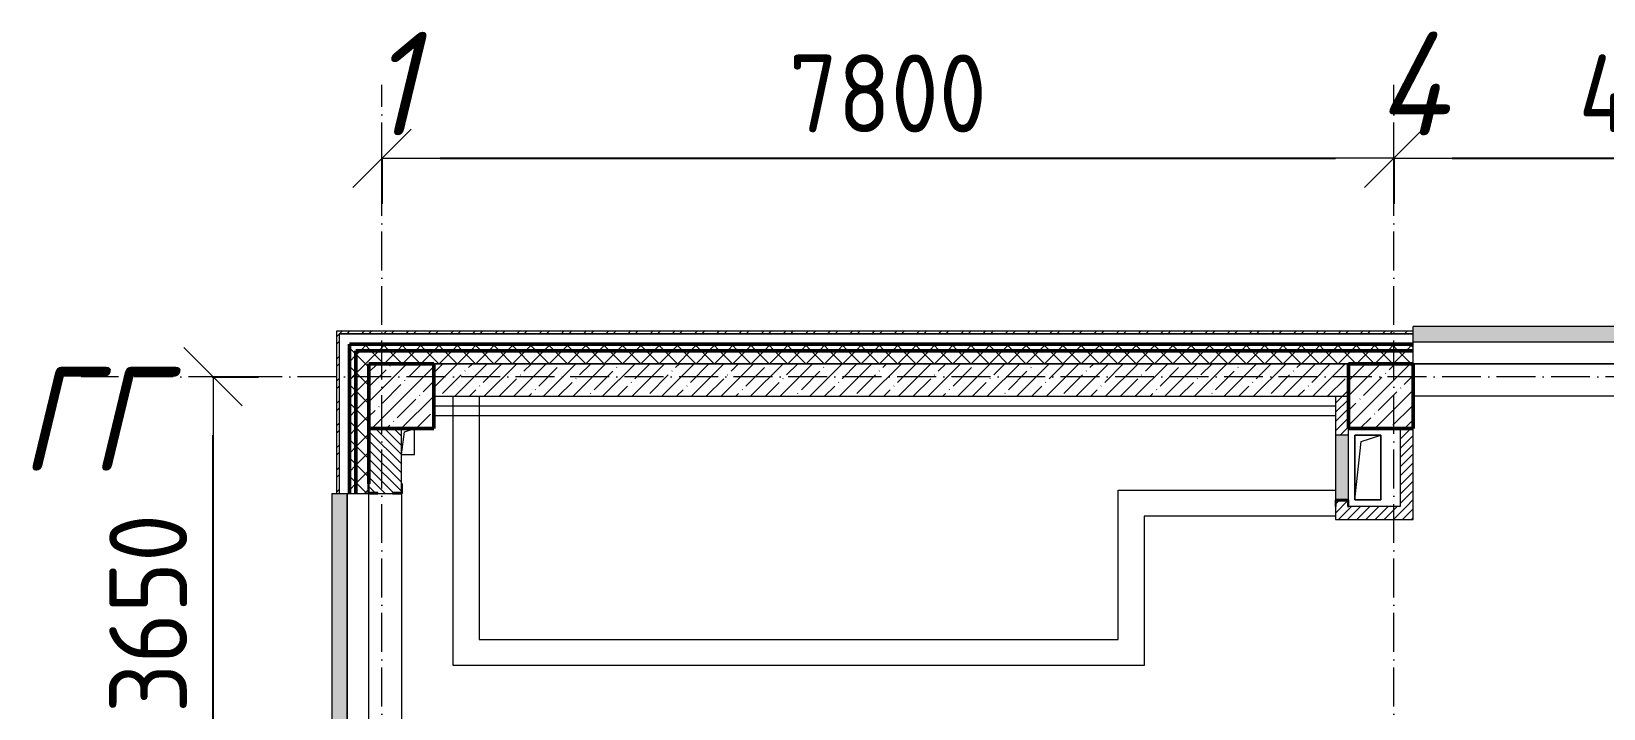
# Model space of a CAD drawing. Header units: millimetres. Extents: x 2294 to 908349, y -83289 to 219220.
# Drawn here: x 160532 to 172651, y 51098 to 56318 of the extents above; entities that cross this region are included whole.
import ezdxf

# ---------------------------------------------------------------- set-up
doc = ezdxf.new("R2010")
doc.units = ezdxf.units.MM
doc.linetypes.add('50_200_ШТРИХ_1Т_ш5_п1_п1_', pattern=[700, 500, -100, 0, -100])
for name, color, linetype, lineweight in [('A-____-____-DIMS', 7, 'Continuous', 9), ('A-DETL-____-OTLN-4', 7, 'Continuous', 18), ('A-FLOR-____-OTLN', 7, 'Continuous', 9), ('A-GENM-____-MCUT', 7, 'Continuous', 25), ('A-GENM-____-OTLN', 7, 'Continuous', 9), ('A-GENM-____-OTLN-1', 7, 'Continuous', 25), ('A-GLAZ-____-OTLN', 7, 'Continuous', 9), ('A-WALL-____-MCUT-1', 7, 'Continuous', 9), ('A-WALL-____-MCUT-2', 7, 'Continuous', 50), ('A-WALL-____-MCUT-3', 7, 'Continuous', 9), ('A-WALL-____-OTLN', 7, 'Continuous', 9), ('A-WALL-____-PATT-1', 7, 'Continuous', 9), ('A-WALL-FNSH-MCUT-1', 7, 'Continuous', 9), ('I-WALL-____-OTLN', 7, 'Continuous', 9), ('S-COLS-____-MCUT', 7, 'Continuous', 50), ('S-COLS-____-OTLN', 7, 'Continuous', 9), ('S-GRID-____-IDEN', 7, 'Continuous', 9), ('S-GRID-____-OTLN-1', 7, '50_200_ШТРИХ_1Т_ш5_п1_п1_', 9)]:
    doc.layers.add(name, color=color, linetype=linetype, lineweight=lineweight)
doc.layers.add('A-GLAZ-____-OTLN-1', color=7, linetype='Continuous', lineweight=9, true_color=0xc0c0c0)
doc.styles.add('ISOCPEUR_I', font='isocpeui.ttf', dxfattribs={"width": 0.9, "height": 2.5})
doc.styles.add('СПДС', font='isocpeur.ttf', dxfattribs={"width": 0.9})
doc.dimstyles.new('Размера А3', dxfattribs={"dimtxt": 800, "dimasz": 450, "dimexe": 350, "dimexo": 100, "dimgap": 200, "dimtad": 1, "dimdec": 0, "dimrnd": 10, "dimzin": 0, "dimdsep": 46, "dimtxsty": 'СПДС', "dimblk": 'ARROWHEAD_6', "dimcen": 1, "dimclrd": 5, "dimclre": 5, "dimclrt": 5, "dimazin": 0, "dimtfac": 1, "dimtdec": 0, "dimtmove": 2, "dimatfit": 3, "dimfxl": 1, "dimtolj": 1, "dimtzin": 0, "dimarcsym": 0})
pattern_1 = [(45, (165583.51, 6025.28), (-70.71068, 70.71068), []), (135, (165583.51, 6025.28), (-70.71068, -70.71068), [])]
pattern_2 = [(45, (165583.507, 6025.276), (-35.35534, 35.35534), [])]
pattern_3 = [(45, (165583.51, 6025.28), (-85.53659, 85.53659), []), (45, (165640.53, 6025.28), (-85.53659, 85.53659), [])]

# ---------------------------------------------------------------- blocks, each defined once
blk = doc.blocks.new('ARROWHEAD_6')
at = {"color": 0, "linetype": 'Continuous'}
for p, q in [((-0.5, -0.5), (0.5, 0.5)), ((0, 0), (-1, 0))]:
    blk.add_line(p, q, dxfattribs=at)
blk = doc.blocks.new('*D2762')
at = {"layer": 'A-____-____-DIMS', "color": 0, "lineweight": -2, "transparency": 16777216}
for p, q in [((161926, 53656), (162282, 53656)), ((161932, 50456), (161932, 53206)), ((161926, 50006), (162282, 50006))]:
    blk.add_line(p, q, dxfattribs=at)
at = {"layer": 'Defpoints', "color": 0, "transparency": 16777216}
for p in [(161826, 53656), (161932, 53656), (161826, 50006)]:
    blk.add_point(p, dxfattribs=at)
at = {"layer": 'A-____-____-DIMS', "color": 0, "lineweight": -2, "transparency": 16777216, "xscale": 450, "yscale": 450, "zscale": 450}
for p, rotation in [((161932, 53656), 90), ((161932, 50006), 270)]:
    blk.add_blockref('ARROWHEAD_6', p, dxfattribs=dict(at, rotation=rotation))
at = {"layer": 'A-____-____-DIMS', "color": 0, "transparency": 16777216, "insert": (161432, 51831), "char_height": 600, "attachment_point": 5, "rotation": 90, "style": 'СПДС'}
blk.add_mtext('\\A1;3650', dxfattribs=at)
blk = doc.blocks.new('*D2786')
at = {"layer": 'A-____-____-DIMS', "color": 0, "lineweight": -2, "transparency": 16777216}
for p, q in [((163234, 55346), (163234, 54990)), ((163684, 55340), (170584, 55340)), ((171034, 55346), (171034, 54990))]:
    blk.add_line(p, q, dxfattribs=at)
at = {"layer": 'Defpoints', "color": 0, "transparency": 16777216}
for p in [(163234, 55446), (171034, 55446), (171034, 55340)]:
    blk.add_point(p, dxfattribs=at)
at = {"layer": 'A-____-____-DIMS', "color": 0, "lineweight": -2, "transparency": 16777216, "xscale": 450, "yscale": 450, "zscale": 450, "rotation": 180}
blk.add_blockref('ARROWHEAD_6', (163234, 55340), dxfattribs=at)
at = {"layer": 'A-____-____-DIMS', "color": 0, "lineweight": -2, "transparency": 16777216, "xscale": 450, "yscale": 450, "zscale": 450}
blk.add_blockref('ARROWHEAD_6', (171034, 55340), dxfattribs=at)
at = {"layer": 'A-____-____-DIMS', "color": 0, "transparency": 16777216, "insert": (167134, 55840), "char_height": 600, "attachment_point": 5, "style": 'СПДС'}
blk.add_mtext('\\A1;7800', dxfattribs=at)
blk = doc.blocks.new('*D2787')
at = {"layer": 'A-____-____-DIMS', "color": 0, "lineweight": -2, "transparency": 16777216}
for p, q in [((171034, 55346), (171034, 54990)), ((171484, 55340), (174984, 55340)), ((175434, 55346), (175434, 54990))]:
    blk.add_line(p, q, dxfattribs=at)
at = {"layer": 'Defpoints', "color": 0, "transparency": 16777216}
for p in [(171034, 55446), (175434, 55446), (175434, 55340)]:
    blk.add_point(p, dxfattribs=at)
at = {"layer": 'A-____-____-DIMS', "color": 0, "lineweight": -2, "transparency": 16777216, "xscale": 450, "yscale": 450, "zscale": 450, "rotation": 180}
blk.add_blockref('ARROWHEAD_6', (171034, 55340), dxfattribs=at)
at = {"layer": 'A-____-____-DIMS', "color": 0, "lineweight": -2, "transparency": 16777216, "xscale": 450, "yscale": 450, "zscale": 450}
blk.add_blockref('ARROWHEAD_6', (175434, 55340), dxfattribs=at)
at = {"layer": 'A-____-____-DIMS', "color": 0, "transparency": 16777216, "insert": (173234, 55840), "char_height": 600, "attachment_point": 5, "style": 'СПДС'}
blk.add_mtext('\\A1;4400', dxfattribs=at)
blk = doc.blocks.new('BSC_Колонна _Прямоугольная - 500х500-V45-АР1_План отверстий 3 этажа в осях 1-64_А-ГГ')
at = {"layer": 'S-COLS-____-OTLN'}
h = blk.add_hatch(dxfattribs=at)
h.set_pattern_fill('FP_82', color=256, style=0, pattern_type=2)
h.set_pattern_definition([(45, (2200, -47481.04), (-114.04925, 114.04925), []), (45, (2314.05, -47481.04), (-114.04925, 114.04925), [201.613, -40.323, 3.353, -36.97])])
h.paths.add_polyline_path([(-250, -250), (250, -250), (250, 250), (-250, 250)], flags=0)
at = {"layer": 'S-COLS-____-MCUT'}
for p, q in [((250, 250), (-250, 250)), ((-250, 250), (-250, -250)), ((250, -250), (250, 250)), ((-250, -250), (250, -250))]:
    blk.add_line(p, q, dxfattribs=at)
blk = doc.blocks.new('BSC_Колонна _Прямоугольная - 500х500-V46-АР1_План отверстий 3 этажа в осях 1-64_А-ГГ')
at = {"layer": 'S-COLS-____-OTLN'}
h = blk.add_hatch(dxfattribs=at)
h.set_pattern_fill('FP_83', color=256, style=0, pattern_type=2)
h.set_pattern_definition([(45, (-5350, -47481.04), (-114.04925, 114.04925), []), (45, (-5235.95, -47481.04), (-114.04925, 114.04925), [201.613, -40.323, 3.353, -36.97])])
h.paths.add_polyline_path([(-250, -250), (250, -250), (250, 250), (-250, 250)], flags=0)
at = {"layer": 'S-COLS-____-MCUT'}
for p, q in [((250, 250), (-250, 250)), ((-250, 250), (-250, -250)), ((250, -250), (250, 250)), ((-250, -250), (250, -250))]:
    blk.add_line(p, q, dxfattribs=at)
blk = doc.blocks.new('Фахверк_СКБ_Уголок - 250_2700-27497298-АР1_План отверстий 3 этажа в осях 1-64_А-ГГ')
at = {"layer": 'A-GENM-____-MCUT'}
for p, q in [((200, 181), (125, 181)), ((125, 181), (125, 106)), ((131, 106), (131, 175)), ((131, 175), (200, 175)), ((200, 175), (200, 181)), ((125, 106), (131, 106)), ((131, -6), (125, -6)), ((125, -6), (125, -81)), ((125, -81), (200, -81)), ((131, -75), (131, -6)), ((200, -75), (131, -75)), ((200, -81), (200, -75))]:
    blk.add_line(p, q, dxfattribs=at)
blk = doc.blocks.new('AR_Отверстие Ниша - Лючок-32404686-АР1_План отверстий 3 этажа в осях 1-64_А-ГГ')
at = {"layer": 'A-GLAZ-____-OTLN'}
blk.add_hatch(color=256, dxfattribs=at).paths.add_polyline_path([(250, -50), (250, 50), (-250, 50), (-250, -50)], flags=0)
for p, q in [((250, 50), (-250, 50)), ((-250, 50), (-250, -50)), ((-250, -50), (250, -50))]:
    blk.add_line(p, q, dxfattribs=at)
blk = doc.blocks.new('154_Фахверк_СКБ_Швеллер - Тип_100_3960_зеркало-29769493-АР1_План отверстий 3 этажа в осях 1-64_А-ГГ')
at = {"layer": 'A-GENM-____-MCUT'}
for p, q in [((175, 50), (125, 50)), ((125, 50), (125, -50)), ((128, 47), (175, 47)), ((128, -47), (128, 47)), ((175, 47), (175, 50)), ((125, -50), (175, -50)), ((175, -47), (128, -47)), ((175, -50), (175, -47))]:
    blk.add_line(p, q, dxfattribs=at)
blk = doc.blocks.new('AR_Отверстие прямоугольное _в плите_ - AR_Отверстие прямоугольное _в плите_-V172-АР1_План отверстий 3 этажа в осях 1-64_А-ГГ')
at = {"layer": 'A-GENM-____-OTLN'}
for p, q in [((100, 250), (-100, 250)), ((-100, 250), (-100, -250)), ((-50, 200), (100, 250)), ((100, -250), (100, 250)), ((-100, -250), (-50, 200)), ((-100, -250), (100, -250))]:
    blk.add_line(p, q, dxfattribs=at)
blk = doc.blocks.new('AR_Отверстие прямоугольное _в плите_ - AR_Отверстие прямоугольное _в плите_-V213-АР1_План отверстий 3 этажа в осях 1-64_А-ГГ')
at = {"layer": 'A-GENM-____-OTLN'}
for p, q in [((-50, -100), (-25, 75)), ((-25, 75), (50, 100)), ((50, -100), (50, 100)), ((-50, -100), (50, -100))]:
    blk.add_line(p, q, dxfattribs=at)
blk = doc.blocks.new('Отлив_СКБ - Отлив витража_120_НВФ-V216-АР1_План отверстий 3 этажа в осях 1-64_А-ГГ')
at = {"layer": 'A-GLAZ-____-OTLN-1'}
for points in [[(0, 2), (1800, 2), (1800, 120), (0, 120), (0, 63)], [(0, 0), (1800, 0), (1800, 2), (0, 2)]]:
    blk.add_hatch(color=256, dxfattribs=at).paths.add_polyline_path(points, flags=0)
at = {"layer": 'A-GLAZ-____-OTLN'}
for p, q in [((0, 83), (0, 120)), ((1800, 120), (0, 120)), ((0, 2), (1800, 2)), ((1800, 120), (1800, 83)), ((1800, 0), (0, 0))]:
    blk.add_line(p, q, dxfattribs=at)
blk = doc.blocks.new('3floor')
at = {"layer": 'A-WALL-____-PATT-1'}
h = blk.add_hatch(dxfattribs=at)
h.set_pattern_fill('FP_3', color=256, style=0, pattern_type=2)
h.set_pattern_definition(pattern_3)
h.paths.add_polyline_path([(162904, 38086), (162904, 39106), (162884, 39106), (162884, 38086)], flags=0)
h.paths.add_polyline_path([(162884, 40906), (162904, 40906), (162904, 42031), (162884, 42031), (162884, 41161)], flags=0)
h.paths.add_polyline_path([(162904, 43831), (162904, 44956), (162884, 44956), (162884, 43831)], flags=0)
h.paths.add_polyline_path([(162904, 46756), (162904, 47956), (162884, 47956), (162884, 46756)], flags=0)
h.paths.add_polyline_path([(162904, 49756), (162904, 50956), (162884, 50956), (162884, 49756)], flags=0)
h.paths.add_polyline_path([(162904, 52756), (162904, 54006), (162884, 54006), (162884, 52756)], flags=0)
h = blk.add_hatch(dxfattribs=at)
h.set_pattern_fill('FP_3', color=256, style=0, pattern_type=2)
h.set_pattern_definition(pattern_3)
h.paths.add_polyline_path([(189364, 53986), (189364, 54006), (181184, 54006), (181184, 53986), (186779, 53986)], flags=0)
h.paths.add_polyline_path([(180184, 53986), (180184, 54006), (178984, 54006), (178984, 53986), (179710, 53986)], flags=0)
h.paths.add_polyline_path([(177184, 53986), (177184, 54006), (172984, 54006), (172984, 53986), (176175, 53986)], flags=0)
h.paths.add_polyline_path([(171184, 53986), (171184, 54006), (162904, 54006), (162904, 53986), (170872, 53986)], flags=0)
h = blk.add_hatch(dxfattribs=at)
h.set_pattern_fill('FP_1', color=256, style=0, pattern_type=2)
h.set_pattern_definition(pattern_1)
h.paths.add_polyline_path([(163034, 38256), (163034, 39106), (162984, 39106), (162984, 38256)], flags=0)
h.paths.add_polyline_path([(162984, 40906), (163034, 40906), (163034, 42031), (162984, 42031), (162984, 41161)], flags=0)
h.paths.add_polyline_path([(163034, 43831), (163034, 44956), (162984, 44956), (162984, 43831)], flags=0)
h.paths.add_polyline_path([(162984, 46756), (163034, 46756), (163034, 47956), (162984, 47956)], flags=0)
h.paths.add_polyline_path([(163034, 49756), (163034, 50956), (162984, 50956), (162984, 49756)], flags=0)
h.paths.add_polyline_path([(163034, 52756), (163034, 53906), (162984, 53906), (162984, 52756)], flags=0)
h = blk.add_hatch(dxfattribs=at)
h.set_pattern_fill('FP_1', color=256, style=0, pattern_type=2)
h.set_pattern_definition(pattern_1)
h.paths.add_polyline_path([(189364, 53856), (189364, 53906), (181184, 53906), (181184, 53856), (186779, 53856)], flags=0)
h.paths.add_polyline_path([(180184, 53856), (180184, 53906), (178984, 53906), (178984, 53856), (179710, 53856)], flags=0)
h.paths.add_polyline_path([(177184, 53856), (177184, 53906), (172984, 53906), (172984, 53856), (176175, 53856)], flags=0)
h.paths.add_polyline_path([(170872, 53856), (171184, 53856), (171184, 53906), (163034, 53906), (163034, 53856), (169105, 53856)], flags=0)
h = blk.add_hatch(dxfattribs=at)
h.set_pattern_fill('FP_1', color=256, style=0, pattern_type=2)
h.set_pattern_definition(pattern_1)
h.paths.add_polyline_path([(163134, 38256), (163134, 39031), (163128, 39031), (163128, 39106), (163034, 39106), (163034, 38256)], flags=0)
h.paths.add_polyline_path([(163034, 40906), (163128, 40906), (163128, 40981), (163134, 40981), (163134, 41956), (163128, 41956), (163128, 42031), (163034, 42031), (163034, 41161)], flags=0)
h.paths.add_polyline_path([(163034, 43831), (163128, 43831), (163128, 43906), (163134, 43906), (163134, 44881), (163128, 44881), (163128, 44956), (163034, 44956), (163034, 43837)], flags=0)
h.paths.add_polyline_path([(163034, 46756), (163128, 46756), (163128, 46831), (163134, 46831), (163134, 47881), (163128, 47881), (163128, 47956), (163034, 47956), (163034, 46762)], flags=0)
h.paths.add_polyline_path([(163034, 49756), (163134, 49756), (163134, 50881), (163128, 50881), (163128, 50956), (163034, 50956), (163034, 49761)], flags=0)
h.paths.add_polyline_path([(163034, 52756), (163128, 52756), (163128, 52831), (163134, 52831), (163134, 53856), (163034, 53856), (163034, 53201)], flags=0)
h = blk.add_hatch(dxfattribs=at)
h.set_pattern_fill('FP_1', color=256, style=0, pattern_type=2)
h.set_pattern_definition(pattern_1)
h.paths.add_polyline_path([(189284, 53756), (189364, 53756), (189364, 53856), (181184, 53856), (181184, 53756), (189234, 53756)], flags=0)
h.paths.add_polyline_path([(180184, 53756), (180184, 53856), (178984, 53856), (178984, 53762), (179059, 53762), (179059, 53756), (179710, 53756)], flags=0)
h.paths.add_polyline_path([(177109, 53756), (177109, 53762), (177184, 53762), (177184, 53856), (172984, 53856), (172984, 53762), (173059, 53762), (173059, 53756), (176175, 53756)], flags=0)
h.paths.add_polyline_path([(171184, 53756), (171184, 53856), (163134, 53856), (163134, 53756), (170872, 53756)], flags=0)
h = blk.add_hatch(dxfattribs=at)
h.set_pattern_fill('FP_38', color=256, style=0, pattern_type=2)
h.set_pattern_definition([(45, (165583.5, 6025.28), (-114.04925, 114.04925), []), (45, (165697.56, 6025.28), (-114.04925, 114.04925), [201.612, -40.322, 3.353, -36.97])])
h.paths.add_polyline_path([(170684, 53506), (170684, 53756), (163634, 53756), (163634, 53506), (169105, 53506)], flags=0)
h = blk.add_hatch(dxfattribs=at)
h.set_pattern_fill('FP_5', color=256, style=0, pattern_type=2)
h.set_pattern_definition(pattern_2)
h.paths.add_polyline_path([(170584, 52556), (170684, 52556), (170684, 52656), (170681, 52656), (170681, 52703), (170587, 52703), (170587, 52656), (170584, 52656)], flags=0)
h.paths.add_polyline_path([(170619, 53206), (170684, 53206), (170684, 53506), (170584, 53506), (170584, 53206)], flags=0)
h = blk.add_hatch(dxfattribs=at)
h.set_pattern_fill('FP_6', color=256, style=0, pattern_type=2)
h.set_pattern_definition([(135, (165583.507, 6025.276), (-35.35534, -35.35534), [])])
h.paths.add_polyline_path([(163384, 50256), (163384, 50950), (163315, 50950), (163315, 50956), (163203, 50956), (163203, 50950), (163134, 50950), (163134, 50256)], flags=0)
h.paths.add_polyline_path([(163315, 52756), (163315, 52762), (163384, 52762), (163384, 53256), (163134, 53256), (163134, 52762), (163203, 52762), (163203, 52756)], flags=0)
h = blk.add_hatch(dxfattribs=at)
h.set_pattern_fill('FP_5', color=256, style=0, pattern_type=2)
h.set_pattern_definition(pattern_2)
h.paths.add_polyline_path([(171184, 52656), (171184, 53256), (171084, 53256), (171084, 52656)], flags=0)
h = blk.add_hatch(dxfattribs=at)
h.set_pattern_fill('FP_5', color=256, style=0, pattern_type=2)
h.set_pattern_definition(pattern_2)
h.paths.add_polyline_path([(170684, 52556), (171184, 52556), (171184, 52656), (170684, 52656)], flags=0)
at = {"layer": 'A-DETL-____-OTLN-4'}
for p, q in [((163634, 53431), (170584, 53431)), ((163634, 53356), (170584, 53356))]:
    blk.add_line(p, q, dxfattribs=at)
at = {"layer": 'A-FLOR-____-OTLN'}
for p, q in [((170734, 53206), (170934, 53206)), ((170734, 52706), (170734, 53206)), ((170934, 53206), (170934, 52706)), ((170934, 52706), (170734, 52706))]:
    blk.add_line(p, q, dxfattribs=at)
at = {"layer": 'A-WALL-____-MCUT-1'}
for p, q in [((170684, 53756), (163634, 53756)), ((163634, 53506), (170684, 53506))]:
    blk.add_line(p, q, dxfattribs=at)
at = {"layer": 'A-WALL-____-MCUT-2'}
for p, q in [((162984, 52756), (162984, 53906)), ((171184, 53906), (162984, 53906)), ((163034, 53856), (171184, 53856)), ((163034, 52756), (163034, 53856)), ((163134, 53256), (163134, 52831))]:
    blk.add_line(p, q, dxfattribs=at)
at = {"layer": 'A-WALL-____-MCUT-3'}
for p, q in [((171184, 53986), (162904, 53986)), ((162904, 53986), (162904, 52756)), ((171184, 53756), (171184, 53986)), ((163634, 53756), (170684, 53756)), ((163384, 52831), (163384, 53256)), ((162904, 52756), (163128, 52756)), ((163203, 52756), (163315, 52756))]:
    blk.add_line(p, q, dxfattribs=at)
at = {"layer": 'A-WALL-____-OTLN'}
for p, q in [((172984, 53756), (171184, 53756)), ((171184, 53756), (172984, 53756)), ((172984, 53506), (171184, 53506)), ((163134, 50956), (163134, 52756)), ((163384, 52756), (163384, 50956))]:
    blk.add_line(p, q, dxfattribs=at)
at = {"layer": 'A-WALL-FNSH-MCUT-1'}
for p, q in [((162884, 54006), (162884, 52756)), ((171184, 54006), (162884, 54006)), ((162904, 53986), (171184, 53986)), ((171184, 53986), (171184, 54006)), ((170584, 53506), (170584, 53206)), ((170684, 53206), (170684, 53256)), ((171084, 53256), (171084, 52656)), ((171184, 52556), (171184, 53256)), ((162884, 52756), (162904, 52756)), ((170584, 52656), (170584, 52556)), ((171084, 52656), (170684, 52656)), ((170584, 52556), (171184, 52556))]:
    blk.add_line(p, q, dxfattribs=at)
at = {"layer": 'I-WALL-____-OTLN'}
for p, q in [((163784, 51431), (163784, 53506)), ((163984, 53506), (163984, 51631)), ((168909, 52781), (170584, 52781)), ((168909, 51631), (168909, 52781)), ((170584, 52581), (169109, 52581)), ((169109, 52581), (169109, 51431)), ((163984, 51631), (168909, 51631)), ((169109, 51431), (163784, 51431))]:
    blk.add_line(p, q, dxfattribs=at)
at = {"layer": 'A-GENM-____-OTLN'}
for name, p in [('AR_Отверстие прямоугольное _в плите_ - AR_Отверстие прямоугольное _в плите_-V213-АР1_План отверстий 3 этажа в осях 1-64_А-ГГ', (163434, 53156)), ('AR_Отверстие прямоугольное _в плите_ - AR_Отверстие прямоугольное _в плите_-V172-АР1_План отверстий 3 этажа в осях 1-64_А-ГГ', (170834, 52956))]:
    blk.add_blockref(name, p, dxfattribs=at)
at = {"layer": 'A-GENM-____-OTLN-1'}
for name, p, rotation in [('Фахверк_СКБ_Уголок - 250_2700-27497298-АР1_План отверстий 3 этажа в осях 1-64_А-ГГ', (163309, 52631), 89.99999999999991), ('154_Фахверк_СКБ_Швеллер - Тип_100_3960_зеркало-29769493-АР1_План отверстий 3 этажа в осях 1-64_А-ГГ', (170634, 52831), 269.9999999999998)]:
    blk.add_blockref(name, p, dxfattribs=dict(at, rotation=rotation))
at = {"layer": 'A-GLAZ-____-OTLN'}
blk.add_blockref('Отлив_СКБ - Отлив витража_120_НВФ-V216-АР1_План отверстий 3 этажа в осях 1-64_А-ГГ', (171184, 53923), dxfattribs=at)
for name, p, rotation in [('AR_Отверстие Ниша - Лючок-32404686-АР1_План отверстий 3 этажа в осях 1-64_А-ГГ', (170634, 52956), 269.9999999999998), ('Отлив_СКБ - Отлив витража_120_НВФ-V216-АР1_План отверстий 3 этажа в осях 1-64_А-ГГ', (162967, 50956), 90)]:
    blk.add_blockref(name, p, dxfattribs=dict(at, rotation=rotation))
at = {"layer": 'S-COLS-____-OTLN'}
for name, p in [('BSC_Колонна _Прямоугольная - 500х500-V45-АР1_План отверстий 3 этажа в осях 1-64_А-ГГ', (163384, 53506)), ('BSC_Колонна _Прямоугольная - 500х500-V46-АР1_План отверстий 3 этажа в осях 1-64_А-ГГ', (170934, 53506))]:
    blk.add_blockref(name, p, dxfattribs=at)
blk = doc.blocks.new('3osi')
at = {"layer": 'S-GRID-____-OTLN-1', "color": 251, "ltscale": 0.6, "true_color": 0x636466}
for p, q in [((163233.5, 1542.7), (163233.5, 55906.2)), ((171033.5, 1542.7), (171033.5, 55906.2)), ((192291.2, 53656.3), (160914.7, 53656.3))]:
    blk.add_line(p, q, dxfattribs=at)
at = {"layer": 'S-GRID-____-IDEN', "char_height": 800, "attachment_point": 1, "style": 'ISOCPEUR_I'}
for s, insert, width in [('\\fISOCPEUR|b0|i1|c204|p34|;\\W.9;1', (163135.7, 56315), 144.304), ('\\fISOCPEUR|b0|i1|c204|p34|;\\W.9;4', (170902.8, 56315), 223.671), ('ГГ', (160447.7, 53732.4), 404.05)]:
    blk.add_mtext(s, dxfattribs=dict(at, insert=insert, width=width))
at = {"layer": 'A-____-____-DIMS'}
for base, p1, p2, picture, middle in [((171033.5, 55340.1), (163233.5, 55446.1), (171033.5, 55446.1), '*D2786', (167133.5, 55840.1)), ((175433.5, 55340.1), (171033.5, 55446.1), (175433.5, 55446.1), '*D2787', (173233.5, 55840.1))]:
    dim = blk.add_linear_dim(base=base, p1=p1, p2=p2, dimstyle='Размера А3', override={"dimtxt": 600, "dimclrd": 0, "dimclre": 0, "dimclrt": 0}, dxfattribs=at)
    dim.commit()
    dim.dimension.update_dxf_attribs({"geometry": picture, "text_midpoint": middle})
dim = blk.add_linear_dim(base=(161932.1, 53656.3), p1=(161826, 50006.3), p2=(161826, 53656.3), angle=90, dimstyle='Размера А3', override={"dimtxt": 600, "dimclrd": 0, "dimclre": 0, "dimclrt": 0}, dxfattribs=at)
dim.commit()
dim.dimension.update_dxf_attribs({"geometry": '*D2762', "text_midpoint": (161432.1, 51831.3)})

msp = doc.modelspace()

# ---------------------------------------------------------------- block references
for name in ['3osi', '3floor']:
    msp.add_blockref(name, (0, 0))

doc.saveas('drawing.dxf')
